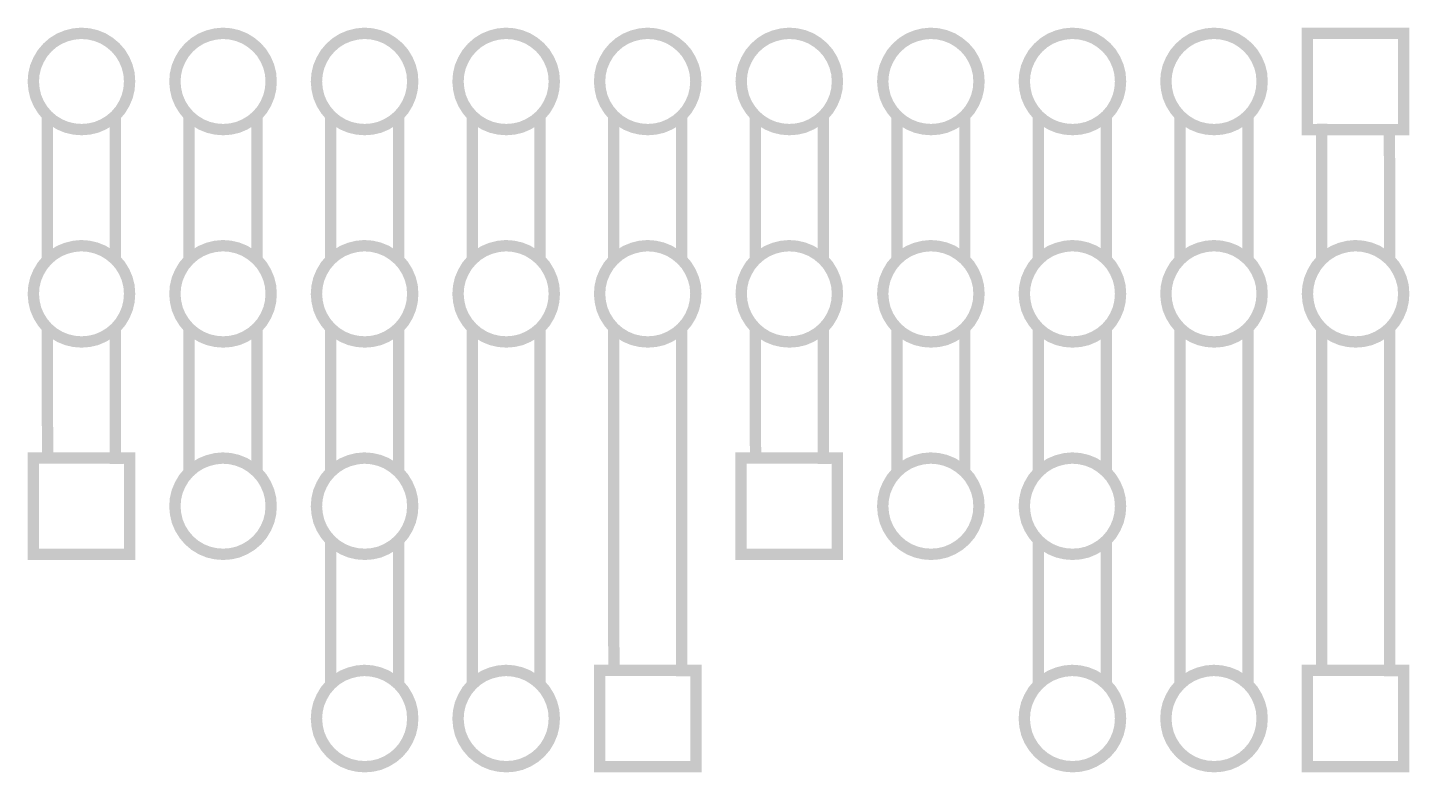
# Model space of a CAD drawing. Extents: x 0.18 to 1.16, y 0.16 to 1.53.
# Drawn here: x 0.181 to 1.157, y 0.156 to 0.682 of the extents above; entities that cross this region are included whole.
import ezdxf

# ---------------------------------------------------------------- set-up
doc = ezdxf.new("R2010")
doc.units = 0
doc.layers.add('Edge_Bottom', color=17, linetype='CONTINUOUS')
doc.layers.add('Edge_Top', color=16, linetype='CONTINUOUS')

msp = doc.modelspace()

# ---------------------------------------------------------------- linework, layer by layer
at = {"layer": 'Edge_Bottom', "linetype": 'CONTINUOUS', "const_width": 0.008}
for points in [[(0.2529, 0.639), (0.2517, 0.6339), (0.2496, 0.6289), (0.2469, 0.6244), (0.2434, 0.6203), (0.2394, 0.6169), (0.2348, 0.6141), (0.2299, 0.612), (0.2247, 0.6108), (0.2194, 0.6104), (0.2141, 0.6108), (0.2089, 0.612), (0.204, 0.614), (0.1994, 0.6168), (0.1954, 0.6202), (0.1919, 0.6243), (0.1891, 0.6288), (0.187, 0.6337), (0.1858, 0.6389), (0.1853, 0.6442), (0.1857, 0.6495), (0.1869, 0.6547), (0.189, 0.6596), (0.1917, 0.6642), (0.1952, 0.6683), (0.1992, 0.6718), (0.2037, 0.6746), (0.2086, 0.6766), (0.2138, 0.6779), (0.2191, 0.6784), (0.2244, 0.678), (0.2296, 0.6768), (0.2346, 0.6748), (0.2391, 0.672), (0.2432, 0.6686), (0.2467, 0.6646), (0.2495, 0.66), (0.2516, 0.6551), (0.2529, 0.65), (0.2533, 0.6444), (0.2529, 0.639)], [(0.3529, 0.639), (0.3517, 0.6339), (0.3496, 0.6289), (0.3469, 0.6244), (0.3434, 0.6203), (0.3394, 0.6169), (0.3348, 0.6141), (0.3299, 0.612), (0.3247, 0.6108), (0.3194, 0.6104), (0.3141, 0.6108), (0.3089, 0.612), (0.304, 0.614), (0.2994, 0.6168), (0.2954, 0.6202), (0.2919, 0.6243), (0.2891, 0.6288), (0.287, 0.6337), (0.2858, 0.6389), (0.2853, 0.6442), (0.2857, 0.6495), (0.2869, 0.6547), (0.289, 0.6596), (0.2917, 0.6642), (0.2952, 0.6683), (0.2992, 0.6718), (0.3037, 0.6746), (0.3086, 0.6766), (0.3138, 0.6779), (0.3191, 0.6784), (0.3244, 0.678), (0.3296, 0.6768), (0.3346, 0.6748), (0.3391, 0.672), (0.3432, 0.6686), (0.3467, 0.6646), (0.3495, 0.66), (0.3516, 0.6551), (0.3529, 0.65), (0.3533, 0.6444), (0.3529, 0.639)], [(0.4529, 0.639), (0.4517, 0.6339), (0.4496, 0.6289), (0.4469, 0.6244), (0.4434, 0.6203), (0.4394, 0.6169), (0.4348, 0.6141), (0.4299, 0.612), (0.4247, 0.6108), (0.4194, 0.6104), (0.4141, 0.6108), (0.4089, 0.612), (0.404, 0.614), (0.3994, 0.6168), (0.3954, 0.6202), (0.3919, 0.6243), (0.3891, 0.6288), (0.387, 0.6337), (0.3858, 0.6389), (0.3853, 0.6442), (0.3857, 0.6495), (0.3869, 0.6547), (0.389, 0.6596), (0.3917, 0.6642), (0.3952, 0.6683), (0.3992, 0.6718), (0.4037, 0.6746), (0.4086, 0.6766), (0.4138, 0.6779), (0.4191, 0.6784), (0.4244, 0.678), (0.4296, 0.6768), (0.4346, 0.6748), (0.4391, 0.672), (0.4432, 0.6686), (0.4467, 0.6646), (0.4495, 0.66), (0.4516, 0.6551), (0.4529, 0.65), (0.4533, 0.6444), (0.4529, 0.639)], [(0.5529, 0.639), (0.5517, 0.6339), (0.5496, 0.6289), (0.5469, 0.6244), (0.5434, 0.6203), (0.5394, 0.6169), (0.5348, 0.6141), (0.5299, 0.612), (0.5247, 0.6108), (0.5194, 0.6104), (0.5141, 0.6108), (0.5089, 0.612), (0.504, 0.614), (0.4994, 0.6168), (0.4954, 0.6202), (0.4919, 0.6243), (0.4891, 0.6288), (0.487, 0.6337), (0.4858, 0.6389), (0.4853, 0.6442), (0.4857, 0.6495), (0.4869, 0.6547), (0.489, 0.6596), (0.4917, 0.6642), (0.4952, 0.6683), (0.4992, 0.6718), (0.5037, 0.6746), (0.5086, 0.6766), (0.5138, 0.6779), (0.5191, 0.6784), (0.5244, 0.678), (0.5296, 0.6768), (0.5346, 0.6748), (0.5391, 0.672), (0.5432, 0.6686), (0.5467, 0.6646), (0.5495, 0.66), (0.5516, 0.6551), (0.5529, 0.65), (0.5533, 0.6444), (0.5529, 0.639)], [(0.6529, 0.639), (0.6517, 0.6339), (0.6496, 0.6289), (0.6469, 0.6244), (0.6434, 0.6203), (0.6394, 0.6169), (0.6348, 0.6141), (0.6299, 0.612), (0.6247, 0.6108), (0.6194, 0.6104), (0.6141, 0.6108), (0.6089, 0.612), (0.604, 0.614), (0.5994, 0.6168), (0.5954, 0.6202), (0.5919, 0.6243), (0.5891, 0.6288), (0.587, 0.6337), (0.5858, 0.6389), (0.5853, 0.6442), (0.5857, 0.6495), (0.5869, 0.6547), (0.589, 0.6596), (0.5917, 0.6642), (0.5952, 0.6683), (0.5992, 0.6718), (0.6037, 0.6746), (0.6086, 0.6766), (0.6138, 0.6779), (0.6191, 0.6784), (0.6244, 0.678), (0.6296, 0.6768), (0.6346, 0.6748), (0.6391, 0.672), (0.6432, 0.6686), (0.6467, 0.6646), (0.6495, 0.66), (0.6516, 0.6551), (0.6529, 0.65), (0.6533, 0.6444), (0.6529, 0.639)], [(0.7529, 0.639), (0.7517, 0.6339), (0.7496, 0.6289), (0.7469, 0.6244), (0.7434, 0.6203), (0.7394, 0.6169), (0.7348, 0.6141), (0.7299, 0.612), (0.7247, 0.6108), (0.7194, 0.6104), (0.7141, 0.6108), (0.7089, 0.612), (0.704, 0.614), (0.6994, 0.6168), (0.6954, 0.6202), (0.6919, 0.6243), (0.6891, 0.6288), (0.687, 0.6337), (0.6858, 0.6389), (0.6853, 0.6442), (0.6857, 0.6495), (0.6869, 0.6547), (0.689, 0.6596), (0.6917, 0.6642), (0.6952, 0.6683), (0.6992, 0.6718), (0.7037, 0.6746), (0.7086, 0.6766), (0.7138, 0.6779), (0.7191, 0.6784), (0.7244, 0.678), (0.7296, 0.6768), (0.7346, 0.6748), (0.7391, 0.672), (0.7432, 0.6686), (0.7467, 0.6646), (0.7495, 0.66), (0.7516, 0.6551), (0.7529, 0.65), (0.7533, 0.6444), (0.7529, 0.639)], [(0.8529, 0.639), (0.8517, 0.6339), (0.8496, 0.6289), (0.8469, 0.6244), (0.8434, 0.6203), (0.8394, 0.6169), (0.8348, 0.6141), (0.8299, 0.612), (0.8247, 0.6108), (0.8194, 0.6104), (0.8141, 0.6108), (0.8089, 0.612), (0.804, 0.614), (0.7994, 0.6168), (0.7954, 0.6202), (0.7919, 0.6243), (0.7891, 0.6288), (0.787, 0.6337), (0.7858, 0.6389), (0.7853, 0.6442), (0.7857, 0.6495), (0.7869, 0.6547), (0.789, 0.6596), (0.7917, 0.6642), (0.7952, 0.6683), (0.7992, 0.6718), (0.8037, 0.6746), (0.8086, 0.6766), (0.8138, 0.6779), (0.8191, 0.6784), (0.8244, 0.678), (0.8296, 0.6768), (0.8346, 0.6748), (0.8391, 0.672), (0.8432, 0.6686), (0.8467, 0.6646), (0.8495, 0.66), (0.8516, 0.6551), (0.8529, 0.65), (0.8533, 0.6444), (0.8529, 0.639)], [(0.9529, 0.639), (0.9517, 0.6339), (0.9496, 0.6289), (0.9469, 0.6244), (0.9434, 0.6203), (0.9394, 0.6169), (0.9348, 0.6141), (0.9299, 0.612), (0.9247, 0.6108), (0.9194, 0.6104), (0.9141, 0.6108), (0.9089, 0.612), (0.904, 0.614), (0.8994, 0.6168), (0.8954, 0.6202), (0.8919, 0.6243), (0.8891, 0.6288), (0.887, 0.6337), (0.8858, 0.6389), (0.8853, 0.6442), (0.8857, 0.6495), (0.8869, 0.6547), (0.889, 0.6596), (0.8917, 0.6642), (0.8952, 0.6683), (0.8992, 0.6718), (0.9037, 0.6746), (0.9086, 0.6766), (0.9138, 0.6779), (0.9191, 0.6784), (0.9244, 0.678), (0.9296, 0.6768), (0.9346, 0.6748), (0.9391, 0.672), (0.9432, 0.6686), (0.9467, 0.6646), (0.9495, 0.66), (0.9516, 0.6551), (0.9529, 0.65), (0.9533, 0.6444), (0.9529, 0.639)], [(1.0529, 0.639), (1.0517, 0.6339), (1.0496, 0.6289), (1.0469, 0.6244), (1.0434, 0.6203), (1.0394, 0.6169), (1.0348, 0.6141), (1.0299, 0.612), (1.0247, 0.6108), (1.0194, 0.6104), (1.0141, 0.6108), (1.0089, 0.612), (1.004, 0.614), (0.9994, 0.6168), (0.9954, 0.6202), (0.9919, 0.6243), (0.9891, 0.6288), (0.987, 0.6337), (0.9858, 0.6389), (0.9853, 0.6442), (0.9857, 0.6495), (0.9869, 0.6547), (0.989, 0.6596), (0.9917, 0.6642), (0.9952, 0.6683), (0.9992, 0.6718), (1.0037, 0.6746), (1.0086, 0.6766), (1.0138, 0.6779), (1.0191, 0.6784), (1.0244, 0.678), (1.0296, 0.6768), (1.0346, 0.6748), (1.0391, 0.672), (1.0432, 0.6686), (1.0467, 0.6646), (1.0495, 0.66), (1.0516, 0.6551), (1.0529, 0.65), (1.0533, 0.6444), (1.0529, 0.639)], [(1.0907, 0.6784), (1.1533, 0.6784), (1.1533, 0.6104), (1.0853, 0.6104), (1.0853, 0.6784), (1.0907, 0.6784)], [(0.1907, 0.3784), (0.1955, 0.3784), (0.1953, 0.403), (0.1953, 0.4702), (0.1919, 0.4743), (0.1891, 0.4788), (0.187, 0.4837), (0.1858, 0.4889), (0.1853, 0.4942), (0.1857, 0.4995), (0.1869, 0.5047), (0.189, 0.5096), (0.1917, 0.5142), (0.1952, 0.5183), (0.1992, 0.5218), (0.2037, 0.5246), (0.2086, 0.5266), (0.2138, 0.5279), (0.2191, 0.5284), (0.2244, 0.528), (0.2296, 0.5268), (0.2346, 0.5248), (0.2391, 0.522), (0.2432, 0.5186), (0.2467, 0.5146), (0.2495, 0.51), (0.2516, 0.5051), (0.2529, 0.5), (0.2533, 0.4944), (0.2529, 0.489), (0.2517, 0.4839), (0.2496, 0.4789), (0.2469, 0.4744), (0.2433, 0.4702), (0.2433, 0.3782), (0.2533, 0.3784), (0.2533, 0.3104), (0.1853, 0.3104), (0.1853, 0.3784), (0.1907, 0.3784)], [(0.3529, 0.339), (0.3517, 0.3339), (0.3496, 0.3289), (0.3469, 0.3244), (0.3434, 0.3203), (0.3394, 0.3169), (0.3348, 0.3141), (0.3299, 0.312), (0.3247, 0.3108), (0.3194, 0.3104), (0.3141, 0.3108), (0.3089, 0.312), (0.304, 0.314), (0.2994, 0.3168), (0.2954, 0.3202), (0.2919, 0.3243), (0.2891, 0.3288), (0.287, 0.3337), (0.2858, 0.3389), (0.2853, 0.3442), (0.2857, 0.3495), (0.2869, 0.3547), (0.289, 0.3596), (0.2917, 0.3642), (0.2953, 0.3684), (0.2953, 0.4702), (0.2919, 0.4743), (0.2891, 0.4788), (0.287, 0.4837), (0.2858, 0.4889), (0.2853, 0.4942), (0.2857, 0.4995), (0.2869, 0.5047), (0.289, 0.5096), (0.2917, 0.5142), (0.2952, 0.5183), (0.2992, 0.5218), (0.3037, 0.5246), (0.3086, 0.5266), (0.3138, 0.5279), (0.3191, 0.5284), (0.3244, 0.528), (0.3296, 0.5268), (0.3346, 0.5248), (0.3391, 0.522), (0.3432, 0.5186), (0.3467, 0.5146), (0.3495, 0.51), (0.3516, 0.5051), (0.3529, 0.5), (0.3533, 0.4944), (0.3529, 0.489), (0.3517, 0.4839), (0.3496, 0.4789), (0.3469, 0.4744), (0.3433, 0.4702), (0.3433, 0.3685), (0.3467, 0.3646), (0.3495, 0.36), (0.3516, 0.3551), (0.3529, 0.35), (0.3533, 0.3444), (0.3529, 0.339)], [(0.4529, 0.339), (0.4517, 0.3339), (0.4496, 0.3289), (0.4469, 0.3244), (0.4433, 0.3202), (0.4433, 0.2185), (0.4467, 0.2146), (0.4495, 0.21), (0.4516, 0.2051), (0.4529, 0.2), (0.4533, 0.1944), (0.4529, 0.189), (0.4517, 0.1839), (0.4496, 0.1789), (0.4469, 0.1744), (0.4434, 0.1703), (0.4394, 0.1669), (0.4348, 0.1641), (0.4299, 0.162), (0.4247, 0.1608), (0.4194, 0.1604), (0.4141, 0.1608), (0.4089, 0.162), (0.404, 0.164), (0.3994, 0.1668), (0.3954, 0.1702), (0.3919, 0.1743), (0.3891, 0.1788), (0.387, 0.1837), (0.3858, 0.1889), (0.3853, 0.1942), (0.3857, 0.1995), (0.3869, 0.2047), (0.389, 0.2096), (0.3917, 0.2142), (0.3953, 0.2184), (0.3953, 0.3202), (0.3919, 0.3243), (0.3891, 0.3288), (0.387, 0.3337), (0.3858, 0.3389), (0.3853, 0.3442), (0.3857, 0.3495), (0.3869, 0.3547), (0.389, 0.3596), (0.3917, 0.3642), (0.3953, 0.3684), (0.3953, 0.4702), (0.3919, 0.4743), (0.3891, 0.4788), (0.387, 0.4837), (0.3858, 0.4889), (0.3853, 0.4942), (0.3857, 0.4995), (0.3869, 0.5047), (0.389, 0.5096), (0.3917, 0.5142), (0.3952, 0.5183), (0.3992, 0.5218), (0.4037, 0.5246), (0.4086, 0.5266), (0.4138, 0.5279), (0.4191, 0.5284), (0.4244, 0.528), (0.4296, 0.5268), (0.4346, 0.5248), (0.4391, 0.522), (0.4432, 0.5186), (0.4467, 0.5146), (0.4495, 0.51), (0.4516, 0.5051), (0.4529, 0.5), (0.4533, 0.4944), (0.4529, 0.489), (0.4517, 0.4839), (0.4496, 0.4789), (0.4469, 0.4744), (0.4433, 0.4702), (0.4433, 0.3685), (0.4467, 0.3646), (0.4495, 0.36), (0.4516, 0.3551), (0.4529, 0.35), (0.4533, 0.3444), (0.4529, 0.339)], [(0.5529, 0.189), (0.5517, 0.1839), (0.5496, 0.1789), (0.5469, 0.1744), (0.5434, 0.1703), (0.5394, 0.1669), (0.5348, 0.1641), (0.5299, 0.162), (0.5247, 0.1608), (0.5194, 0.1604), (0.5141, 0.1608), (0.5089, 0.162), (0.504, 0.164), (0.4994, 0.1668), (0.4954, 0.1702), (0.4919, 0.1743), (0.4891, 0.1788), (0.487, 0.1837), (0.4858, 0.1889), (0.4853, 0.1942), (0.4857, 0.1995), (0.4869, 0.2047), (0.489, 0.2096), (0.4917, 0.2142), (0.4953, 0.2184), (0.4953, 0.4702), (0.4919, 0.4743), (0.4891, 0.4788), (0.487, 0.4837), (0.4858, 0.4889), (0.4853, 0.4942), (0.4857, 0.4995), (0.4869, 0.5047), (0.489, 0.5096), (0.4917, 0.5142), (0.4952, 0.5183), (0.4992, 0.5218), (0.5037, 0.5246), (0.5086, 0.5266), (0.5138, 0.5279), (0.5191, 0.5284), (0.5244, 0.528), (0.5296, 0.5268), (0.5346, 0.5248), (0.5391, 0.522), (0.5432, 0.5186), (0.5467, 0.5146), (0.5495, 0.51), (0.5516, 0.5051), (0.5529, 0.5), (0.5533, 0.4944), (0.5529, 0.489), (0.5517, 0.4839), (0.5496, 0.4789), (0.5469, 0.4744), (0.5433, 0.4702), (0.5433, 0.2185), (0.5467, 0.2146), (0.5495, 0.21), (0.5516, 0.2051), (0.5529, 0.2), (0.5533, 0.1944), (0.5529, 0.189)], [(0.5907, 0.2284), (0.5955, 0.2284), (0.5953, 0.253), (0.5953, 0.4702), (0.5919, 0.4743), (0.5891, 0.4788), (0.587, 0.4837), (0.5858, 0.4889), (0.5853, 0.4942), (0.5857, 0.4995), (0.5869, 0.5047), (0.589, 0.5096), (0.5917, 0.5142), (0.5952, 0.5183), (0.5992, 0.5218), (0.6037, 0.5246), (0.6086, 0.5266), (0.6138, 0.5279), (0.6191, 0.5284), (0.6244, 0.528), (0.6296, 0.5268), (0.6346, 0.5248), (0.6391, 0.522), (0.6432, 0.5186), (0.6467, 0.5146), (0.6495, 0.51), (0.6516, 0.5051), (0.6529, 0.5), (0.6533, 0.4944), (0.6529, 0.489), (0.6517, 0.4839), (0.6496, 0.4789), (0.6469, 0.4744), (0.6433, 0.4702), (0.6433, 0.2282), (0.6533, 0.2284), (0.6533, 0.1604), (0.5853, 0.1604), (0.5853, 0.2284), (0.5907, 0.2284)], [(0.6907, 0.3784), (0.6955, 0.3784), (0.6953, 0.403), (0.6953, 0.4702), (0.6919, 0.4743), (0.6891, 0.4788), (0.687, 0.4837), (0.6858, 0.4889), (0.6853, 0.4942), (0.6857, 0.4995), (0.6869, 0.5047), (0.689, 0.5096), (0.6917, 0.5142), (0.6952, 0.5183), (0.6992, 0.5218), (0.7037, 0.5246), (0.7086, 0.5266), (0.7138, 0.5279), (0.7191, 0.5284), (0.7244, 0.528), (0.7296, 0.5268), (0.7346, 0.5248), (0.7391, 0.522), (0.7432, 0.5186), (0.7467, 0.5146), (0.7495, 0.51), (0.7516, 0.5051), (0.7529, 0.5), (0.7533, 0.4944), (0.7529, 0.489), (0.7517, 0.4839), (0.7496, 0.4789), (0.7469, 0.4744), (0.7433, 0.4702), (0.7433, 0.3782), (0.7533, 0.3784), (0.7533, 0.3104), (0.6853, 0.3104), (0.6853, 0.3784), (0.6907, 0.3784)], [(0.8529, 0.339), (0.8517, 0.3339), (0.8496, 0.3289), (0.8469, 0.3244), (0.8434, 0.3203), (0.8394, 0.3169), (0.8348, 0.3141), (0.8299, 0.312), (0.8247, 0.3108), (0.8194, 0.3104), (0.8141, 0.3108), (0.8089, 0.312), (0.804, 0.314), (0.7994, 0.3168), (0.7954, 0.3202), (0.7919, 0.3243), (0.7891, 0.3288), (0.787, 0.3337), (0.7858, 0.3389), (0.7853, 0.3442), (0.7857, 0.3495), (0.7869, 0.3547), (0.789, 0.3596), (0.7917, 0.3642), (0.7953, 0.3684), (0.7953, 0.4702), (0.7919, 0.4743), (0.7891, 0.4788), (0.787, 0.4837), (0.7858, 0.4889), (0.7853, 0.4942), (0.7857, 0.4995), (0.7869, 0.5047), (0.789, 0.5096), (0.7917, 0.5142), (0.7952, 0.5183), (0.7992, 0.5218), (0.8037, 0.5246), (0.8086, 0.5266), (0.8138, 0.5279), (0.8191, 0.5284), (0.8244, 0.528), (0.8296, 0.5268), (0.8346, 0.5248), (0.8391, 0.522), (0.8432, 0.5186), (0.8467, 0.5146), (0.8495, 0.51), (0.8516, 0.5051), (0.8529, 0.5), (0.8533, 0.4944), (0.8529, 0.489), (0.8517, 0.4839), (0.8496, 0.4789), (0.8469, 0.4744), (0.8433, 0.4702), (0.8433, 0.3685), (0.8467, 0.3646), (0.8495, 0.36), (0.8516, 0.3551), (0.8529, 0.35), (0.8533, 0.3444), (0.8529, 0.339)], [(0.9529, 0.339), (0.9517, 0.3339), (0.9496, 0.3289), (0.9469, 0.3244), (0.9433, 0.3202), (0.9433, 0.2185), (0.9467, 0.2146), (0.9495, 0.21), (0.9516, 0.2051), (0.9529, 0.2), (0.9533, 0.1944), (0.9529, 0.189), (0.9517, 0.1839), (0.9496, 0.1789), (0.9469, 0.1744), (0.9434, 0.1703), (0.9394, 0.1669), (0.9348, 0.1641), (0.9299, 0.162), (0.9247, 0.1608), (0.9194, 0.1604), (0.9141, 0.1608), (0.9089, 0.162), (0.904, 0.164), (0.8994, 0.1668), (0.8954, 0.1702), (0.8919, 0.1743), (0.8891, 0.1788), (0.887, 0.1837), (0.8858, 0.1889), (0.8853, 0.1942), (0.8857, 0.1995), (0.8869, 0.2047), (0.889, 0.2096), (0.8917, 0.2142), (0.8953, 0.2184), (0.8953, 0.3202), (0.8919, 0.3243), (0.8891, 0.3288), (0.887, 0.3337), (0.8858, 0.3389), (0.8853, 0.3442), (0.8857, 0.3495), (0.8869, 0.3547), (0.889, 0.3596), (0.8917, 0.3642), (0.8953, 0.3684), (0.8953, 0.4702), (0.8919, 0.4743), (0.8891, 0.4788), (0.887, 0.4837), (0.8858, 0.4889), (0.8853, 0.4942), (0.8857, 0.4995), (0.8869, 0.5047), (0.889, 0.5096), (0.8917, 0.5142), (0.8952, 0.5183), (0.8992, 0.5218), (0.9037, 0.5246), (0.9086, 0.5266), (0.9138, 0.5279), (0.9191, 0.5284), (0.9244, 0.528), (0.9296, 0.5268), (0.9346, 0.5248), (0.9391, 0.522), (0.9432, 0.5186), (0.9467, 0.5146), (0.9495, 0.51), (0.9516, 0.5051), (0.9529, 0.5), (0.9533, 0.4944), (0.9529, 0.489), (0.9517, 0.4839), (0.9496, 0.4789), (0.9469, 0.4744), (0.9433, 0.4702), (0.9433, 0.3685), (0.9467, 0.3646), (0.9495, 0.36), (0.9516, 0.3551), (0.9529, 0.35), (0.9533, 0.3444), (0.9529, 0.339)], [(1.0529, 0.189), (1.0517, 0.1839), (1.0496, 0.1789), (1.0469, 0.1744), (1.0434, 0.1703), (1.0394, 0.1669), (1.0348, 0.1641), (1.0299, 0.162), (1.0247, 0.1608), (1.0194, 0.1604), (1.0141, 0.1608), (1.0089, 0.162), (1.004, 0.164), (0.9994, 0.1668), (0.9954, 0.1702), (0.9919, 0.1743), (0.9891, 0.1788), (0.987, 0.1837), (0.9858, 0.1889), (0.9853, 0.1942), (0.9857, 0.1995), (0.9869, 0.2047), (0.989, 0.2096), (0.9917, 0.2142), (0.9953, 0.2184), (0.9953, 0.4702), (0.9919, 0.4743), (0.9891, 0.4788), (0.987, 0.4837), (0.9858, 0.4889), (0.9853, 0.4942), (0.9857, 0.4995), (0.9869, 0.5047), (0.989, 0.5096), (0.9917, 0.5142), (0.9952, 0.5183), (0.9992, 0.5218), (1.0037, 0.5246), (1.0086, 0.5266), (1.0138, 0.5279), (1.0191, 0.5284), (1.0244, 0.528), (1.0296, 0.5268), (1.0346, 0.5248), (1.0391, 0.522), (1.0432, 0.5186), (1.0467, 0.5146), (1.0495, 0.51), (1.0516, 0.5051), (1.0529, 0.5), (1.0533, 0.4944), (1.0529, 0.489), (1.0517, 0.4839), (1.0496, 0.4789), (1.0469, 0.4744), (1.0433, 0.4702), (1.0433, 0.2185), (1.0467, 0.2146), (1.0495, 0.21), (1.0516, 0.2051), (1.0529, 0.2), (1.0533, 0.1944), (1.0529, 0.189)], [(1.0907, 0.2284), (1.0955, 0.2284), (1.0953, 0.253), (1.0953, 0.4702), (1.0919, 0.4743), (1.0891, 0.4788), (1.087, 0.4837), (1.0858, 0.4889), (1.0853, 0.4942), (1.0857, 0.4995), (1.0869, 0.5047), (1.089, 0.5096), (1.0917, 0.5142), (1.0952, 0.5183), (1.0992, 0.5218), (1.1037, 0.5246), (1.1086, 0.5266), (1.1138, 0.5279), (1.1191, 0.5284), (1.1244, 0.528), (1.1296, 0.5268), (1.1346, 0.5248), (1.1391, 0.522), (1.1432, 0.5186), (1.1467, 0.5146), (1.1495, 0.51), (1.1516, 0.5051), (1.1529, 0.5), (1.1533, 0.4944), (1.1529, 0.489), (1.1517, 0.4839), (1.1496, 0.4789), (1.1469, 0.4744), (1.1433, 0.4702), (1.1433, 0.2282), (1.1533, 0.2284), (1.1533, 0.1604), (1.0853, 0.1604), (1.0853, 0.2284), (1.0907, 0.2284)]]:
    msp.add_lwpolyline(points, dxfattribs=at)
at = {"layer": 'Edge_Top', "linetype": 'CONTINUOUS', "const_width": 0.008}
for points in [[(0.2529, 0.639), (0.2517, 0.6339), (0.2496, 0.6289), (0.2469, 0.6244), (0.2433, 0.6202), (0.2433, 0.5185), (0.2467, 0.5146), (0.2495, 0.51), (0.2516, 0.5051), (0.2529, 0.5), (0.2533, 0.4944), (0.2529, 0.489), (0.2517, 0.4839), (0.2496, 0.4789), (0.2469, 0.4744), (0.2434, 0.4703), (0.2394, 0.4669), (0.2348, 0.4641), (0.2299, 0.462), (0.2247, 0.4608), (0.2194, 0.4604), (0.2141, 0.4608), (0.2089, 0.462), (0.204, 0.464), (0.1994, 0.4668), (0.1954, 0.4702), (0.1919, 0.4743), (0.1891, 0.4788), (0.187, 0.4837), (0.1858, 0.4889), (0.1853, 0.4942), (0.1857, 0.4995), (0.1869, 0.5047), (0.189, 0.5096), (0.1917, 0.5142), (0.1953, 0.5184), (0.1953, 0.6202), (0.1919, 0.6243), (0.1891, 0.6288), (0.187, 0.6337), (0.1858, 0.6389), (0.1853, 0.6442), (0.1857, 0.6495), (0.1869, 0.6547), (0.189, 0.6596), (0.1917, 0.6642), (0.1952, 0.6683), (0.1992, 0.6718), (0.2037, 0.6746), (0.2086, 0.6766), (0.2138, 0.6779), (0.2191, 0.6784), (0.2244, 0.678), (0.2296, 0.6768), (0.2346, 0.6748), (0.2391, 0.672), (0.2432, 0.6686), (0.2467, 0.6646), (0.2495, 0.66), (0.2516, 0.6551), (0.2529, 0.65), (0.2533, 0.6444), (0.2529, 0.639)], [(0.3529, 0.639), (0.3517, 0.6339), (0.3496, 0.6289), (0.3469, 0.6244), (0.3433, 0.6202), (0.3433, 0.5185), (0.3467, 0.5146), (0.3495, 0.51), (0.3516, 0.5051), (0.3529, 0.5), (0.3533, 0.4944), (0.3529, 0.489), (0.3517, 0.4839), (0.3496, 0.4789), (0.3469, 0.4744), (0.3434, 0.4703), (0.3394, 0.4669), (0.3348, 0.4641), (0.3299, 0.462), (0.3247, 0.4608), (0.3194, 0.4604), (0.3141, 0.4608), (0.3089, 0.462), (0.304, 0.464), (0.2994, 0.4668), (0.2954, 0.4702), (0.2919, 0.4743), (0.2891, 0.4788), (0.287, 0.4837), (0.2858, 0.4889), (0.2853, 0.4942), (0.2857, 0.4995), (0.2869, 0.5047), (0.289, 0.5096), (0.2917, 0.5142), (0.2953, 0.5184), (0.2953, 0.6202), (0.2919, 0.6243), (0.2891, 0.6288), (0.287, 0.6337), (0.2858, 0.6389), (0.2853, 0.6442), (0.2857, 0.6495), (0.2869, 0.6547), (0.289, 0.6596), (0.2917, 0.6642), (0.2952, 0.6683), (0.2992, 0.6718), (0.3037, 0.6746), (0.3086, 0.6766), (0.3138, 0.6779), (0.3191, 0.6784), (0.3244, 0.678), (0.3296, 0.6768), (0.3346, 0.6748), (0.3391, 0.672), (0.3432, 0.6686), (0.3467, 0.6646), (0.3495, 0.66), (0.3516, 0.6551), (0.3529, 0.65), (0.3533, 0.6444), (0.3529, 0.639)], [(0.4529, 0.639), (0.4517, 0.6339), (0.4496, 0.6289), (0.4469, 0.6244), (0.4433, 0.6202), (0.4433, 0.5185), (0.4467, 0.5146), (0.4495, 0.51), (0.4516, 0.5051), (0.4529, 0.5), (0.4533, 0.4944), (0.4529, 0.489), (0.4517, 0.4839), (0.4496, 0.4789), (0.4469, 0.4744), (0.4434, 0.4703), (0.4394, 0.4669), (0.4348, 0.4641), (0.4299, 0.462), (0.4247, 0.4608), (0.4194, 0.4604), (0.4141, 0.4608), (0.4089, 0.462), (0.404, 0.464), (0.3994, 0.4668), (0.3954, 0.4702), (0.3919, 0.4743), (0.3891, 0.4788), (0.387, 0.4837), (0.3858, 0.4889), (0.3853, 0.4942), (0.3857, 0.4995), (0.3869, 0.5047), (0.389, 0.5096), (0.3917, 0.5142), (0.3953, 0.5184), (0.3953, 0.6202), (0.3919, 0.6243), (0.3891, 0.6288), (0.387, 0.6337), (0.3858, 0.6389), (0.3853, 0.6442), (0.3857, 0.6495), (0.3869, 0.6547), (0.389, 0.6596), (0.3917, 0.6642), (0.3952, 0.6683), (0.3992, 0.6718), (0.4037, 0.6746), (0.4086, 0.6766), (0.4138, 0.6779), (0.4191, 0.6784), (0.4244, 0.678), (0.4296, 0.6768), (0.4346, 0.6748), (0.4391, 0.672), (0.4432, 0.6686), (0.4467, 0.6646), (0.4495, 0.66), (0.4516, 0.6551), (0.4529, 0.65), (0.4533, 0.6444), (0.4529, 0.639)], [(0.5529, 0.639), (0.5517, 0.6339), (0.5496, 0.6289), (0.5469, 0.6244), (0.5433, 0.6202), (0.5433, 0.5185), (0.5467, 0.5146), (0.5495, 0.51), (0.5516, 0.5051), (0.5529, 0.5), (0.5533, 0.4944), (0.5529, 0.489), (0.5517, 0.4839), (0.5496, 0.4789), (0.5469, 0.4744), (0.5434, 0.4703), (0.5394, 0.4669), (0.5348, 0.4641), (0.5299, 0.462), (0.5247, 0.4608), (0.5194, 0.4604), (0.5141, 0.4608), (0.5089, 0.462), (0.504, 0.464), (0.4994, 0.4668), (0.4954, 0.4702), (0.4919, 0.4743), (0.4891, 0.4788), (0.487, 0.4837), (0.4858, 0.4889), (0.4853, 0.4942), (0.4857, 0.4995), (0.4869, 0.5047), (0.489, 0.5096), (0.4917, 0.5142), (0.4953, 0.5184), (0.4953, 0.6202), (0.4919, 0.6243), (0.4891, 0.6288), (0.487, 0.6337), (0.4858, 0.6389), (0.4853, 0.6442), (0.4857, 0.6495), (0.4869, 0.6547), (0.489, 0.6596), (0.4917, 0.6642), (0.4952, 0.6683), (0.4992, 0.6718), (0.5037, 0.6746), (0.5086, 0.6766), (0.5138, 0.6779), (0.5191, 0.6784), (0.5244, 0.678), (0.5296, 0.6768), (0.5346, 0.6748), (0.5391, 0.672), (0.5432, 0.6686), (0.5467, 0.6646), (0.5495, 0.66), (0.5516, 0.6551), (0.5529, 0.65), (0.5533, 0.6444), (0.5529, 0.639)], [(0.6529, 0.639), (0.6517, 0.6339), (0.6496, 0.6289), (0.6469, 0.6244), (0.6433, 0.6202), (0.6433, 0.5185), (0.6467, 0.5146), (0.6495, 0.51), (0.6516, 0.5051), (0.6529, 0.5), (0.6533, 0.4944), (0.6529, 0.489), (0.6517, 0.4839), (0.6496, 0.4789), (0.6469, 0.4744), (0.6434, 0.4703), (0.6394, 0.4669), (0.6348, 0.4641), (0.6299, 0.462), (0.6247, 0.4608), (0.6194, 0.4604), (0.6141, 0.4608), (0.6089, 0.462), (0.604, 0.464), (0.5994, 0.4668), (0.5954, 0.4702), (0.5919, 0.4743), (0.5891, 0.4788), (0.587, 0.4837), (0.5858, 0.4889), (0.5853, 0.4942), (0.5857, 0.4995), (0.5869, 0.5047), (0.589, 0.5096), (0.5917, 0.5142), (0.5953, 0.5184), (0.5953, 0.6202), (0.5919, 0.6243), (0.5891, 0.6288), (0.587, 0.6337), (0.5858, 0.6389), (0.5853, 0.6442), (0.5857, 0.6495), (0.5869, 0.6547), (0.589, 0.6596), (0.5917, 0.6642), (0.5952, 0.6683), (0.5992, 0.6718), (0.6037, 0.6746), (0.6086, 0.6766), (0.6138, 0.6779), (0.6191, 0.6784), (0.6244, 0.678), (0.6296, 0.6768), (0.6346, 0.6748), (0.6391, 0.672), (0.6432, 0.6686), (0.6467, 0.6646), (0.6495, 0.66), (0.6516, 0.6551), (0.6529, 0.65), (0.6533, 0.6444), (0.6529, 0.639)], [(0.7529, 0.639), (0.7517, 0.6339), (0.7496, 0.6289), (0.7469, 0.6244), (0.7433, 0.6202), (0.7433, 0.5185), (0.7467, 0.5146), (0.7495, 0.51), (0.7516, 0.5051), (0.7529, 0.5), (0.7533, 0.4944), (0.7529, 0.489), (0.7517, 0.4839), (0.7496, 0.4789), (0.7469, 0.4744), (0.7434, 0.4703), (0.7394, 0.4669), (0.7348, 0.4641), (0.7299, 0.462), (0.7247, 0.4608), (0.7194, 0.4604), (0.7141, 0.4608), (0.7089, 0.462), (0.704, 0.464), (0.6994, 0.4668), (0.6954, 0.4702), (0.6919, 0.4743), (0.6891, 0.4788), (0.687, 0.4837), (0.6858, 0.4889), (0.6853, 0.4942), (0.6857, 0.4995), (0.6869, 0.5047), (0.689, 0.5096), (0.6917, 0.5142), (0.6953, 0.5184), (0.6953, 0.6202), (0.6919, 0.6243), (0.6891, 0.6288), (0.687, 0.6337), (0.6858, 0.6389), (0.6853, 0.6442), (0.6857, 0.6495), (0.6869, 0.6547), (0.689, 0.6596), (0.6917, 0.6642), (0.6952, 0.6683), (0.6992, 0.6718), (0.7037, 0.6746), (0.7086, 0.6766), (0.7138, 0.6779), (0.7191, 0.6784), (0.7244, 0.678), (0.7296, 0.6768), (0.7346, 0.6748), (0.7391, 0.672), (0.7432, 0.6686), (0.7467, 0.6646), (0.7495, 0.66), (0.7516, 0.6551), (0.7529, 0.65), (0.7533, 0.6444), (0.7529, 0.639)], [(0.8529, 0.639), (0.8517, 0.6339), (0.8496, 0.6289), (0.8469, 0.6244), (0.8433, 0.6202), (0.8433, 0.5185), (0.8467, 0.5146), (0.8495, 0.51), (0.8516, 0.5051), (0.8529, 0.5), (0.8533, 0.4944), (0.8529, 0.489), (0.8517, 0.4839), (0.8496, 0.4789), (0.8469, 0.4744), (0.8434, 0.4703), (0.8394, 0.4669), (0.8348, 0.4641), (0.8299, 0.462), (0.8247, 0.4608), (0.8194, 0.4604), (0.8141, 0.4608), (0.8089, 0.462), (0.804, 0.464), (0.7994, 0.4668), (0.7954, 0.4702), (0.7919, 0.4743), (0.7891, 0.4788), (0.787, 0.4837), (0.7858, 0.4889), (0.7853, 0.4942), (0.7857, 0.4995), (0.7869, 0.5047), (0.789, 0.5096), (0.7917, 0.5142), (0.7953, 0.5184), (0.7953, 0.6202), (0.7919, 0.6243), (0.7891, 0.6288), (0.787, 0.6337), (0.7858, 0.6389), (0.7853, 0.6442), (0.7857, 0.6495), (0.7869, 0.6547), (0.789, 0.6596), (0.7917, 0.6642), (0.7952, 0.6683), (0.7992, 0.6718), (0.8037, 0.6746), (0.8086, 0.6766), (0.8138, 0.6779), (0.8191, 0.6784), (0.8244, 0.678), (0.8296, 0.6768), (0.8346, 0.6748), (0.8391, 0.672), (0.8432, 0.6686), (0.8467, 0.6646), (0.8495, 0.66), (0.8516, 0.6551), (0.8529, 0.65), (0.8533, 0.6444), (0.8529, 0.639)], [(0.9529, 0.639), (0.9517, 0.6339), (0.9496, 0.6289), (0.9469, 0.6244), (0.9433, 0.6202), (0.9433, 0.5185), (0.9467, 0.5146), (0.9495, 0.51), (0.9516, 0.5051), (0.9529, 0.5), (0.9533, 0.4944), (0.9529, 0.489), (0.9517, 0.4839), (0.9496, 0.4789), (0.9469, 0.4744), (0.9434, 0.4703), (0.9394, 0.4669), (0.9348, 0.4641), (0.9299, 0.462), (0.9247, 0.4608), (0.9194, 0.4604), (0.9141, 0.4608), (0.9089, 0.462), (0.904, 0.464), (0.8994, 0.4668), (0.8954, 0.4702), (0.8919, 0.4743), (0.8891, 0.4788), (0.887, 0.4837), (0.8858, 0.4889), (0.8853, 0.4942), (0.8857, 0.4995), (0.8869, 0.5047), (0.889, 0.5096), (0.8917, 0.5142), (0.8953, 0.5184), (0.8953, 0.6202), (0.8919, 0.6243), (0.8891, 0.6288), (0.887, 0.6337), (0.8858, 0.6389), (0.8853, 0.6442), (0.8857, 0.6495), (0.8869, 0.6547), (0.889, 0.6596), (0.8917, 0.6642), (0.8952, 0.6683), (0.8992, 0.6718), (0.9037, 0.6746), (0.9086, 0.6766), (0.9138, 0.6779), (0.9191, 0.6784), (0.9244, 0.678), (0.9296, 0.6768), (0.9346, 0.6748), (0.9391, 0.672), (0.9432, 0.6686), (0.9467, 0.6646), (0.9495, 0.66), (0.9516, 0.6551), (0.9529, 0.65), (0.9533, 0.6444), (0.9529, 0.639)], [(1.0529, 0.639), (1.0517, 0.6339), (1.0496, 0.6289), (1.0469, 0.6244), (1.0433, 0.6202), (1.0433, 0.5185), (1.0467, 0.5146), (1.0495, 0.51), (1.0516, 0.5051), (1.0529, 0.5), (1.0533, 0.4944), (1.0529, 0.489), (1.0517, 0.4839), (1.0496, 0.4789), (1.0469, 0.4744), (1.0434, 0.4703), (1.0394, 0.4669), (1.0348, 0.4641), (1.0299, 0.462), (1.0247, 0.4608), (1.0194, 0.4604), (1.0141, 0.4608), (1.0089, 0.462), (1.004, 0.464), (0.9994, 0.4668), (0.9954, 0.4702), (0.9919, 0.4743), (0.9891, 0.4788), (0.987, 0.4837), (0.9858, 0.4889), (0.9853, 0.4942), (0.9857, 0.4995), (0.9869, 0.5047), (0.989, 0.5096), (0.9917, 0.5142), (0.9953, 0.5184), (0.9953, 0.6202), (0.9919, 0.6243), (0.9891, 0.6288), (0.987, 0.6337), (0.9858, 0.6389), (0.9853, 0.6442), (0.9857, 0.6495), (0.9869, 0.6547), (0.989, 0.6596), (0.9917, 0.6642), (0.9952, 0.6683), (0.9992, 0.6718), (1.0037, 0.6746), (1.0086, 0.6766), (1.0138, 0.6779), (1.0191, 0.6784), (1.0244, 0.678), (1.0296, 0.6768), (1.0346, 0.6748), (1.0391, 0.672), (1.0432, 0.6686), (1.0467, 0.6646), (1.0495, 0.66), (1.0516, 0.6551), (1.0529, 0.65), (1.0533, 0.6444), (1.0529, 0.639)], [(1.0907, 0.6784), (1.1533, 0.6784), (1.1533, 0.6104), (1.1432, 0.6104), (1.1433, 0.5857), (1.1433, 0.5185), (1.1467, 0.5146), (1.1495, 0.51), (1.1516, 0.5051), (1.1529, 0.5), (1.1533, 0.4944), (1.1529, 0.489), (1.1517, 0.4839), (1.1496, 0.4789), (1.1469, 0.4744), (1.1434, 0.4703), (1.1394, 0.4669), (1.1348, 0.4641), (1.1299, 0.462), (1.1247, 0.4608), (1.1194, 0.4604), (1.1141, 0.4608), (1.1089, 0.462), (1.104, 0.464), (1.0994, 0.4668), (1.0954, 0.4702), (1.0919, 0.4743), (1.0891, 0.4788), (1.087, 0.4837), (1.0858, 0.4889), (1.0853, 0.4942), (1.0857, 0.4995), (1.0869, 0.5047), (1.089, 0.5096), (1.0917, 0.5142), (1.0953, 0.5184), (1.0953, 0.6105), (1.0853, 0.6104), (1.0853, 0.6784), (1.0907, 0.6784)], [(0.1907, 0.3784), (0.2533, 0.3784), (0.2533, 0.3104), (0.1853, 0.3104), (0.1853, 0.3784), (0.1907, 0.3784)], [(0.3529, 0.339), (0.3517, 0.3339), (0.3496, 0.3289), (0.3469, 0.3244), (0.3434, 0.3203), (0.3394, 0.3169), (0.3348, 0.3141), (0.3299, 0.312), (0.3247, 0.3108), (0.3194, 0.3104), (0.3141, 0.3108), (0.3089, 0.312), (0.304, 0.314), (0.2994, 0.3168), (0.2954, 0.3202), (0.2919, 0.3243), (0.2891, 0.3288), (0.287, 0.3337), (0.2858, 0.3389), (0.2853, 0.3442), (0.2857, 0.3495), (0.2869, 0.3547), (0.289, 0.3596), (0.2917, 0.3642), (0.2952, 0.3683), (0.2992, 0.3718), (0.3037, 0.3746), (0.3086, 0.3766), (0.3138, 0.3779), (0.3191, 0.3784), (0.3244, 0.378), (0.3296, 0.3768), (0.3346, 0.3748), (0.3391, 0.372), (0.3432, 0.3686), (0.3467, 0.3646), (0.3495, 0.36), (0.3516, 0.3551), (0.3529, 0.35), (0.3533, 0.3444), (0.3529, 0.339)], [(0.4529, 0.339), (0.4517, 0.3339), (0.4496, 0.3289), (0.4469, 0.3244), (0.4434, 0.3203), (0.4394, 0.3169), (0.4348, 0.3141), (0.4299, 0.312), (0.4247, 0.3108), (0.4194, 0.3104), (0.4141, 0.3108), (0.4089, 0.312), (0.404, 0.314), (0.3994, 0.3168), (0.3954, 0.3202), (0.3919, 0.3243), (0.3891, 0.3288), (0.387, 0.3337), (0.3858, 0.3389), (0.3853, 0.3442), (0.3857, 0.3495), (0.3869, 0.3547), (0.389, 0.3596), (0.3917, 0.3642), (0.3952, 0.3683), (0.3992, 0.3718), (0.4037, 0.3746), (0.4086, 0.3766), (0.4138, 0.3779), (0.4191, 0.3784), (0.4244, 0.378), (0.4296, 0.3768), (0.4346, 0.3748), (0.4391, 0.372), (0.4432, 0.3686), (0.4467, 0.3646), (0.4495, 0.36), (0.4516, 0.3551), (0.4529, 0.35), (0.4533, 0.3444), (0.4529, 0.339)], [(0.6907, 0.3784), (0.7533, 0.3784), (0.7533, 0.3104), (0.6853, 0.3104), (0.6853, 0.3784), (0.6907, 0.3784)], [(0.8529, 0.339), (0.8517, 0.3339), (0.8496, 0.3289), (0.8469, 0.3244), (0.8434, 0.3203), (0.8394, 0.3169), (0.8348, 0.3141), (0.8299, 0.312), (0.8247, 0.3108), (0.8194, 0.3104), (0.8141, 0.3108), (0.8089, 0.312), (0.804, 0.314), (0.7994, 0.3168), (0.7954, 0.3202), (0.7919, 0.3243), (0.7891, 0.3288), (0.787, 0.3337), (0.7858, 0.3389), (0.7853, 0.3442), (0.7857, 0.3495), (0.7869, 0.3547), (0.789, 0.3596), (0.7917, 0.3642), (0.7952, 0.3683), (0.7992, 0.3718), (0.8037, 0.3746), (0.8086, 0.3766), (0.8138, 0.3779), (0.8191, 0.3784), (0.8244, 0.378), (0.8296, 0.3768), (0.8346, 0.3748), (0.8391, 0.372), (0.8432, 0.3686), (0.8467, 0.3646), (0.8495, 0.36), (0.8516, 0.3551), (0.8529, 0.35), (0.8533, 0.3444), (0.8529, 0.339)], [(0.9529, 0.339), (0.9517, 0.3339), (0.9496, 0.3289), (0.9469, 0.3244), (0.9434, 0.3203), (0.9394, 0.3169), (0.9348, 0.3141), (0.9299, 0.312), (0.9247, 0.3108), (0.9194, 0.3104), (0.9141, 0.3108), (0.9089, 0.312), (0.904, 0.314), (0.8994, 0.3168), (0.8954, 0.3202), (0.8919, 0.3243), (0.8891, 0.3288), (0.887, 0.3337), (0.8858, 0.3389), (0.8853, 0.3442), (0.8857, 0.3495), (0.8869, 0.3547), (0.889, 0.3596), (0.8917, 0.3642), (0.8952, 0.3683), (0.8992, 0.3718), (0.9037, 0.3746), (0.9086, 0.3766), (0.9138, 0.3779), (0.9191, 0.3784), (0.9244, 0.378), (0.9296, 0.3768), (0.9346, 0.3748), (0.9391, 0.372), (0.9432, 0.3686), (0.9467, 0.3646), (0.9495, 0.36), (0.9516, 0.3551), (0.9529, 0.35), (0.9533, 0.3444), (0.9529, 0.339)], [(0.4529, 0.189), (0.4517, 0.1839), (0.4496, 0.1789), (0.4469, 0.1744), (0.4434, 0.1703), (0.4394, 0.1669), (0.4348, 0.1641), (0.4299, 0.162), (0.4247, 0.1608), (0.4194, 0.1604), (0.4141, 0.1608), (0.4089, 0.162), (0.404, 0.164), (0.3994, 0.1668), (0.3954, 0.1702), (0.3919, 0.1743), (0.3891, 0.1788), (0.387, 0.1837), (0.3858, 0.1889), (0.3853, 0.1942), (0.3857, 0.1995), (0.3869, 0.2047), (0.389, 0.2096), (0.3917, 0.2142), (0.3952, 0.2183), (0.3992, 0.2218), (0.4037, 0.2246), (0.4086, 0.2266), (0.4138, 0.2279), (0.4191, 0.2284), (0.4244, 0.228), (0.4296, 0.2268), (0.4346, 0.2248), (0.4391, 0.222), (0.4432, 0.2186), (0.4467, 0.2146), (0.4495, 0.21), (0.4516, 0.2051), (0.4529, 0.2), (0.4533, 0.1944), (0.4529, 0.189)], [(0.5529, 0.189), (0.5517, 0.1839), (0.5496, 0.1789), (0.5469, 0.1744), (0.5434, 0.1703), (0.5394, 0.1669), (0.5348, 0.1641), (0.5299, 0.162), (0.5247, 0.1608), (0.5194, 0.1604), (0.5141, 0.1608), (0.5089, 0.162), (0.504, 0.164), (0.4994, 0.1668), (0.4954, 0.1702), (0.4919, 0.1743), (0.4891, 0.1788), (0.487, 0.1837), (0.4858, 0.1889), (0.4853, 0.1942), (0.4857, 0.1995), (0.4869, 0.2047), (0.489, 0.2096), (0.4917, 0.2142), (0.4952, 0.2183), (0.4992, 0.2218), (0.5037, 0.2246), (0.5086, 0.2266), (0.5138, 0.2279), (0.5191, 0.2284), (0.5244, 0.228), (0.5296, 0.2268), (0.5346, 0.2248), (0.5391, 0.222), (0.5432, 0.2186), (0.5467, 0.2146), (0.5495, 0.21), (0.5516, 0.2051), (0.5529, 0.2), (0.5533, 0.1944), (0.5529, 0.189)], [(0.5907, 0.2284), (0.6533, 0.2284), (0.6533, 0.1604), (0.5853, 0.1604), (0.5853, 0.2284), (0.5907, 0.2284)], [(0.9529, 0.189), (0.9517, 0.1839), (0.9496, 0.1789), (0.9469, 0.1744), (0.9434, 0.1703), (0.9394, 0.1669), (0.9348, 0.1641), (0.9299, 0.162), (0.9247, 0.1608), (0.9194, 0.1604), (0.9141, 0.1608), (0.9089, 0.162), (0.904, 0.164), (0.8994, 0.1668), (0.8954, 0.1702), (0.8919, 0.1743), (0.8891, 0.1788), (0.887, 0.1837), (0.8858, 0.1889), (0.8853, 0.1942), (0.8857, 0.1995), (0.8869, 0.2047), (0.889, 0.2096), (0.8917, 0.2142), (0.8952, 0.2183), (0.8992, 0.2218), (0.9037, 0.2246), (0.9086, 0.2266), (0.9138, 0.2279), (0.9191, 0.2284), (0.9244, 0.228), (0.9296, 0.2268), (0.9346, 0.2248), (0.9391, 0.222), (0.9432, 0.2186), (0.9467, 0.2146), (0.9495, 0.21), (0.9516, 0.2051), (0.9529, 0.2), (0.9533, 0.1944), (0.9529, 0.189)], [(1.0529, 0.189), (1.0517, 0.1839), (1.0496, 0.1789), (1.0469, 0.1744), (1.0434, 0.1703), (1.0394, 0.1669), (1.0348, 0.1641), (1.0299, 0.162), (1.0247, 0.1608), (1.0194, 0.1604), (1.0141, 0.1608), (1.0089, 0.162), (1.004, 0.164), (0.9994, 0.1668), (0.9954, 0.1702), (0.9919, 0.1743), (0.9891, 0.1788), (0.987, 0.1837), (0.9858, 0.1889), (0.9853, 0.1942), (0.9857, 0.1995), (0.9869, 0.2047), (0.989, 0.2096), (0.9917, 0.2142), (0.9952, 0.2183), (0.9992, 0.2218), (1.0037, 0.2246), (1.0086, 0.2266), (1.0138, 0.2279), (1.0191, 0.2284), (1.0244, 0.228), (1.0296, 0.2268), (1.0346, 0.2248), (1.0391, 0.222), (1.0432, 0.2186), (1.0467, 0.2146), (1.0495, 0.21), (1.0516, 0.2051), (1.0529, 0.2), (1.0533, 0.1944), (1.0529, 0.189)], [(1.0907, 0.2284), (1.1533, 0.2284), (1.1533, 0.1604), (1.0853, 0.1604), (1.0853, 0.2284), (1.0907, 0.2284)]]:
    msp.add_lwpolyline(points, dxfattribs=at)

doc.saveas('drawing.dxf')
